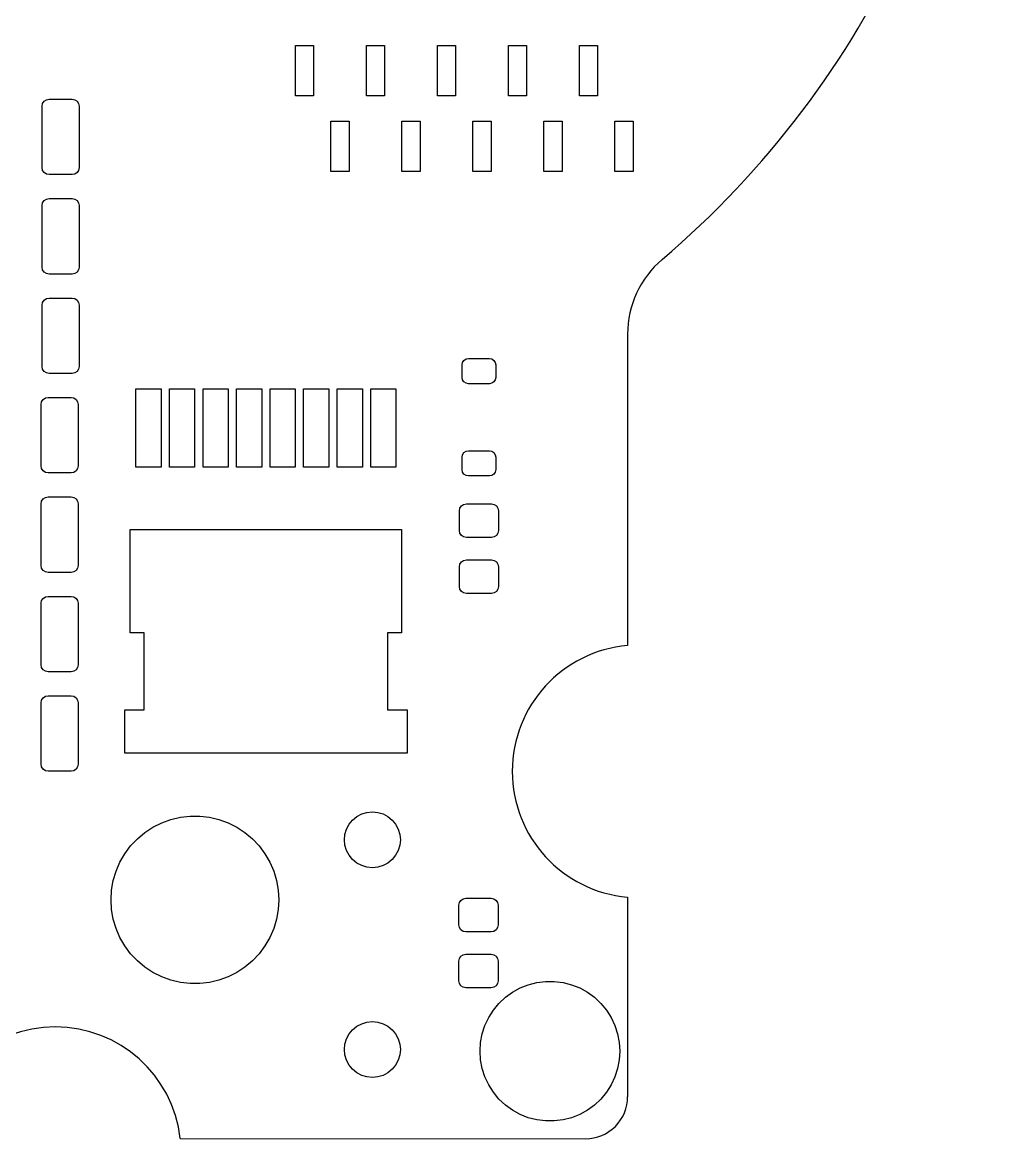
# Model space of a CAD drawing. Extents: x 116 to 183, y -128 to -37.6.
# Drawn here: x 148.27 to 182.95, y -128.03 to -88.1 of the extents above; entities that cross this region are included whole.
import ezdxf

# ---------------------------------------------------------------- set-up
doc = ezdxf.new("R2010")
doc.units = 0
doc.layers.add('BLACK', color=7, linetype='CONTINUOUS')

msp = doc.modelspace()

# ---------------------------------------------------------------- linework, layer by layer
at = {"layer": 'BLACK', "linetype": 'CONTINUOUS'}
for p, q in [((158.044, -90.736), (158.044, -88.936)), ((158.044, -88.936), (158.694, -88.936)), ((158.694, -88.936), (158.694, -90.736)), ((160.584, -90.736), (160.584, -88.936)), ((160.584, -88.936), (161.234, -88.936)), ((161.234, -88.936), (161.234, -90.736)), ((163.124, -90.736), (163.124, -88.936)), ((163.124, -88.936), (163.774, -88.936)), ((163.774, -88.936), (163.774, -90.736)), ((165.664, -90.736), (165.664, -88.936)), ((165.664, -88.936), (166.314, -88.936)), ((166.314, -88.936), (166.314, -90.736)), ((168.204, -90.736), (168.204, -88.936)), ((168.204, -88.936), (168.854, -88.936)), ((168.854, -88.936), (168.854, -90.736)), ((148.982, -91.102), (149.00103, -91.006329)), ((149.00103, -91.006329), (149.055223, -90.925223)), ((149.055223, -90.925223), (149.136329, -90.87103)), ((149.136329, -90.87103), (149.232, -90.852)), ((149.232, -90.852), (150.057, -90.852)), ((150.057, -90.852), (150.152671, -90.87103)), ((150.152671, -90.87103), (150.233777, -90.925223)), ((150.233777, -90.925223), (150.28797, -91.006329)), ((150.28797, -91.006329), (150.307, -91.102)), ((158.694, -90.736), (158.044, -90.736)), ((161.234, -90.736), (160.584, -90.736)), ((163.774, -90.736), (163.124, -90.736)), ((166.314, -90.736), (165.664, -90.736)), ((168.854, -90.736), (168.204, -90.736)), ((148.982, -93.302), (148.982, -91.102)), ((150.307, -91.102), (150.307, -93.302)), ((159.314, -93.436), (159.314, -91.636)), ((159.314, -91.636), (159.964, -91.636)), ((159.964, -91.636), (159.964, -93.436)), ((161.854, -93.436), (161.854, -91.636)), ((161.854, -91.636), (162.504, -91.636)), ((162.504, -91.636), (162.504, -93.436)), ((164.394, -93.436), (164.394, -91.636)), ((164.394, -91.636), (165.044, -91.636)), ((165.044, -91.636), (165.044, -93.436)), ((166.934, -93.436), (166.934, -91.636)), ((166.934, -91.636), (167.584, -91.636)), ((167.584, -91.636), (167.584, -93.436)), ((169.474, -93.436), (169.474, -91.636)), ((169.474, -91.636), (170.124, -91.636)), ((170.124, -91.636), (170.124, -93.436)), ((149.00103, -93.397671), (148.982, -93.302)), ((149.055223, -93.478777), (149.00103, -93.397671)), ((150.28797, -93.397671), (150.233777, -93.478777)), ((150.307, -93.302), (150.28797, -93.397671)), ((149.136329, -93.53297), (149.055223, -93.478777)), ((149.232, -93.552), (149.136329, -93.53297)), ((150.057, -93.552), (149.232, -93.552)), ((150.152671, -93.53297), (150.057, -93.552)), ((150.233777, -93.478777), (150.152671, -93.53297)), ((159.964, -93.436), (159.314, -93.436)), ((162.504, -93.436), (161.854, -93.436)), ((165.044, -93.436), (164.394, -93.436)), ((167.584, -93.436), (166.934, -93.436)), ((170.124, -93.436), (169.474, -93.436)), ((148.982, -94.658), (149.00103, -94.562329)), ((149.00103, -94.562329), (149.055223, -94.481223)), ((149.055223, -94.481223), (149.136329, -94.42703)), ((149.136329, -94.42703), (149.232, -94.408)), ((149.232, -94.408), (150.057, -94.408)), ((150.057, -94.408), (150.152671, -94.42703)), ((150.152671, -94.42703), (150.233777, -94.481223)), ((150.233777, -94.481223), (150.28797, -94.562329)), ((150.28797, -94.562329), (150.307, -94.658)), ((148.982, -96.858), (148.982, -94.658)), ((150.307, -94.658), (150.307, -96.858)), ((149.00103, -96.953671), (148.982, -96.858)), ((149.055223, -97.034777), (149.00103, -96.953671)), ((150.28797, -96.953671), (150.233777, -97.034777)), ((150.307, -96.858), (150.28797, -96.953671)), ((149.136329, -97.08897), (149.055223, -97.034777)), ((149.232, -97.108), (149.136329, -97.08897)), ((150.057, -97.108), (149.232, -97.108)), ((150.152671, -97.08897), (150.057, -97.108)), ((150.233777, -97.034777), (150.152671, -97.08897)), ((148.982, -98.214), (149.00103, -98.118329)), ((149.00103, -98.118329), (149.055223, -98.037223)), ((149.055223, -98.037223), (149.136329, -97.98303)), ((149.136329, -97.98303), (149.232, -97.964)), ((149.232, -97.964), (150.057, -97.964)), ((150.057, -97.964), (150.152671, -97.98303)), ((150.152671, -97.98303), (150.233777, -98.037223)), ((150.233777, -98.037223), (150.28797, -98.118329)), ((150.28797, -98.118329), (150.307, -98.214)), ((148.982, -100.414), (148.982, -98.214)), ((150.307, -98.214), (150.307, -100.414)), ((169.927313, -99.254504), (169.927313, -110.391357)), ((164.024367, -100.265896), (164.073141, -100.192901)), ((164.073141, -100.192901), (164.146136, -100.144127)), ((164.146136, -100.144127), (164.23224, -100.127)), ((164.23224, -100.127), (164.98224, -100.127)), ((164.98224, -100.127), (165.068344, -100.144127)), ((165.068344, -100.144127), (165.141339, -100.192901)), ((165.141339, -100.192901), (165.190113, -100.265896)), ((149.00103, -100.509671), (148.982, -100.414)), ((149.055223, -100.590777), (149.00103, -100.509671)), ((149.136329, -100.64497), (149.055223, -100.590777)), ((150.233777, -100.590777), (150.152671, -100.64497)), ((150.28797, -100.509671), (150.233777, -100.590777)), ((150.307, -100.414), (150.28797, -100.509671)), ((164.00724, -100.352), (164.024367, -100.265896)), ((164.00724, -100.802), (164.00724, -100.352)), ((165.190113, -100.265896), (165.20724, -100.352)), ((165.20724, -100.352), (165.20724, -100.802)), ((149.232, -100.664), (149.136329, -100.64497)), ((150.057, -100.664), (149.232, -100.664)), ((150.152671, -100.64497), (150.057, -100.664)), ((164.024367, -100.888104), (164.00724, -100.802)), ((164.073141, -100.961099), (164.024367, -100.888104)), ((164.146136, -101.009873), (164.073141, -100.961099)), ((165.141339, -100.961099), (165.068344, -101.009873)), ((165.190113, -100.888104), (165.141339, -100.961099)), ((165.20724, -100.802), (165.190113, -100.888104)), ((152.33724, -104.016), (152.33724, -101.216)), ((152.33724, -101.216), (153.23724, -101.216)), ((153.23724, -101.216), (153.23724, -104.016)), ((153.53724, -104.016), (153.53724, -101.216)), ((153.53724, -101.216), (154.43724, -101.216)), ((154.43724, -101.216), (154.43724, -104.016)), ((154.73724, -104.016), (154.73724, -101.216)), ((154.73724, -101.216), (155.63724, -101.216)), ((155.63724, -101.216), (155.63724, -104.016)), ((155.93724, -104.016), (155.93724, -101.216)), ((155.93724, -101.216), (156.83724, -101.216)), ((156.83724, -101.216), (156.83724, -104.016)), ((157.13724, -104.016), (157.13724, -101.216)), ((157.13724, -101.216), (158.03724, -101.216)), ((158.03724, -101.216), (158.03724, -104.016)), ((158.33724, -104.016), (158.33724, -101.216)), ((158.33724, -101.216), (159.23724, -101.216)), ((159.23724, -101.216), (159.23724, -104.016)), ((159.53724, -104.016), (159.53724, -101.216)), ((159.53724, -101.216), (160.43724, -101.216)), ((160.43724, -101.216), (160.43724, -104.016)), ((160.73724, -104.016), (160.73724, -101.216)), ((160.73724, -101.216), (161.63724, -101.216)), ((161.63724, -101.216), (161.63724, -104.016)), ((164.23224, -101.027), (164.146136, -101.009873)), ((164.98224, -101.027), (164.23224, -101.027)), ((165.068344, -101.009873), (164.98224, -101.027)), ((148.9435, -101.77), (148.96253, -101.674329)), ((148.9435, -103.97), (148.9435, -101.77)), ((148.96253, -101.674329), (149.016723, -101.593223)), ((149.016723, -101.593223), (149.097829, -101.53903)), ((149.097829, -101.53903), (149.1935, -101.52)), ((149.1935, -101.52), (150.0185, -101.52)), ((150.0185, -101.52), (150.114171, -101.53903)), ((150.114171, -101.53903), (150.195277, -101.593223)), ((150.195277, -101.593223), (150.24947, -101.674329)), ((150.24947, -101.674329), (150.2685, -101.77)), ((150.2685, -101.77), (150.2685, -103.97)), ((164.00724, -103.652), (164.024367, -103.565896)), ((164.00724, -104.102), (164.00724, -103.652)), ((164.024367, -103.565896), (164.073141, -103.492901)), ((164.073141, -103.492901), (164.146136, -103.444127)), ((164.146136, -103.444127), (164.23224, -103.427)), ((164.23224, -103.427), (164.98224, -103.427)), ((164.98224, -103.427), (165.068344, -103.444127)), ((165.068344, -103.444127), (165.141339, -103.492901)), ((165.141339, -103.492901), (165.190113, -103.565896)), ((165.190113, -103.565896), (165.20724, -103.652)), ((165.20724, -103.652), (165.20724, -104.102)), ((148.96253, -104.065671), (148.9435, -103.97)), ((149.016723, -104.146777), (148.96253, -104.065671)), ((149.097829, -104.20097), (149.016723, -104.146777)), ((150.195277, -104.146777), (150.114171, -104.20097)), ((150.24947, -104.065671), (150.195277, -104.146777)), ((150.2685, -103.97), (150.24947, -104.065671)), ((153.23724, -104.016), (152.33724, -104.016)), ((154.43724, -104.016), (153.53724, -104.016)), ((155.63724, -104.016), (154.73724, -104.016)), ((156.83724, -104.016), (155.93724, -104.016)), ((158.03724, -104.016), (157.13724, -104.016)), ((159.23724, -104.016), (158.33724, -104.016)), ((160.43724, -104.016), (159.53724, -104.016)), ((161.63724, -104.016), (160.73724, -104.016)), ((164.024367, -104.188104), (164.00724, -104.102)), ((164.073141, -104.261099), (164.024367, -104.188104)), ((165.190113, -104.188104), (165.141339, -104.261099)), ((165.20724, -104.102), (165.190113, -104.188104)), ((149.1935, -104.22), (149.097829, -104.20097)), ((150.0185, -104.22), (149.1935, -104.22)), ((150.114171, -104.20097), (150.0185, -104.22)), ((164.146136, -104.309873), (164.073141, -104.261099)), ((164.23224, -104.327), (164.146136, -104.309873)), ((164.98224, -104.327), (164.23224, -104.327)), ((165.068344, -104.309873), (164.98224, -104.327)), ((165.141339, -104.261099), (165.068344, -104.309873)), ((148.9435, -105.326), (148.96253, -105.230329)), ((148.9435, -107.526), (148.9435, -105.326)), ((148.96253, -105.230329), (149.016723, -105.149223)), ((149.016723, -105.149223), (149.097829, -105.09503)), ((149.097829, -105.09503), (149.1935, -105.076)), ((149.1935, -105.076), (150.0185, -105.076)), ((150.0185, -105.076), (150.114171, -105.09503)), ((150.114171, -105.09503), (150.195277, -105.149223)), ((150.195277, -105.149223), (150.24947, -105.230329)), ((150.24947, -105.230329), (150.2685, -105.326)), ((150.2685, -105.326), (150.2685, -107.526)), ((163.980463, -105.400223), (164.061569, -105.34603)), ((164.061569, -105.34603), (164.15724, -105.327)), ((164.15724, -105.327), (165.05724, -105.327)), ((165.05724, -105.327), (165.152911, -105.34603)), ((165.152911, -105.34603), (165.234017, -105.400223)), ((163.90724, -105.577), (163.92627, -105.481329)), ((163.90724, -106.277), (163.90724, -105.577)), ((163.92627, -105.481329), (163.980463, -105.400223)), ((165.234017, -105.400223), (165.28821, -105.481329)), ((165.28821, -105.481329), (165.30724, -105.577)), ((165.30724, -105.577), (165.30724, -106.277)), ((152.13724, -109.941), (152.13724, -106.241)), ((152.13724, -106.241), (161.83724, -106.241)), ((161.83724, -106.241), (161.83724, -109.941)), ((163.92627, -106.372671), (163.90724, -106.277)), ((163.980463, -106.453777), (163.92627, -106.372671)), ((164.061569, -106.50797), (163.980463, -106.453777)), ((164.15724, -106.527), (164.061569, -106.50797)), ((165.05724, -106.527), (164.15724, -106.527)), ((165.152911, -106.50797), (165.05724, -106.527)), ((165.234017, -106.453777), (165.152911, -106.50797)), ((165.28821, -106.372671), (165.234017, -106.453777)), ((165.30724, -106.277), (165.28821, -106.372671)), ((163.980463, -107.400223), (164.061569, -107.34603)), ((164.061569, -107.34603), (164.15724, -107.327)), ((164.15724, -107.327), (165.05724, -107.327)), ((165.05724, -107.327), (165.152911, -107.34603)), ((165.152911, -107.34603), (165.234017, -107.400223)), ((148.96253, -107.621671), (148.9435, -107.526)), ((149.016723, -107.702777), (148.96253, -107.621671)), ((149.097829, -107.75697), (149.016723, -107.702777)), ((149.1935, -107.776), (149.097829, -107.75697)), ((150.0185, -107.776), (149.1935, -107.776)), ((150.114171, -107.75697), (150.0185, -107.776)), ((150.195277, -107.702777), (150.114171, -107.75697)), ((150.24947, -107.621671), (150.195277, -107.702777)), ((150.2685, -107.526), (150.24947, -107.621671)), ((163.90724, -107.577), (163.92627, -107.481329)), ((163.90724, -108.277), (163.90724, -107.577)), ((163.92627, -107.481329), (163.980463, -107.400223)), ((165.234017, -107.400223), (165.28821, -107.481329)), ((165.28821, -107.481329), (165.30724, -107.577)), ((165.30724, -107.577), (165.30724, -108.277)), ((163.92627, -108.372671), (163.90724, -108.277)), ((163.980463, -108.453777), (163.92627, -108.372671)), ((164.061569, -108.50797), (163.980463, -108.453777)), ((164.15724, -108.527), (164.061569, -108.50797)), ((165.05724, -108.527), (164.15724, -108.527)), ((165.152911, -108.50797), (165.05724, -108.527)), ((165.234017, -108.453777), (165.152911, -108.50797)), ((165.28821, -108.372671), (165.234017, -108.453777)), ((165.30724, -108.277), (165.28821, -108.372671)), ((148.9435, -108.882), (148.96253, -108.786329)), ((148.9435, -111.082), (148.9435, -108.882)), ((148.96253, -108.786329), (149.016723, -108.705223)), ((149.016723, -108.705223), (149.097829, -108.65103)), ((149.097829, -108.65103), (149.1935, -108.632)), ((149.1935, -108.632), (150.0185, -108.632)), ((150.0185, -108.632), (150.114171, -108.65103)), ((150.114171, -108.65103), (150.195277, -108.705223)), ((150.195277, -108.705223), (150.24947, -108.786329)), ((150.24947, -108.786329), (150.2685, -108.882)), ((150.2685, -108.882), (150.2685, -111.082)), ((152.63724, -109.941), (152.13724, -109.941)), ((152.63724, -112.691), (152.63724, -109.941)), ((161.83724, -109.941), (161.33724, -109.941)), ((161.33724, -109.941), (161.33724, -112.691)), ((148.96253, -111.177671), (148.9435, -111.082)), ((149.016723, -111.258777), (148.96253, -111.177671)), ((149.097829, -111.31297), (149.016723, -111.258777)), ((149.1935, -111.332), (149.097829, -111.31297)), ((150.0185, -111.332), (149.1935, -111.332)), ((150.114171, -111.31297), (150.0185, -111.332)), ((150.195277, -111.258777), (150.114171, -111.31297)), ((150.24947, -111.177671), (150.195277, -111.258777)), ((150.2685, -111.082), (150.24947, -111.177671)), ((148.9435, -112.438), (148.96253, -112.342329)), ((148.9435, -114.638), (148.9435, -112.438)), ((148.96253, -112.342329), (149.016723, -112.261223)), ((149.016723, -112.261223), (149.097829, -112.20703)), ((149.097829, -112.20703), (149.1935, -112.188)), ((149.1935, -112.188), (150.0185, -112.188)), ((150.0185, -112.188), (150.114171, -112.20703)), ((150.114171, -112.20703), (150.195277, -112.261223)), ((150.195277, -112.261223), (150.24947, -112.342329)), ((150.24947, -112.342329), (150.2685, -112.438)), ((150.2685, -112.438), (150.2685, -114.638)), ((151.93724, -114.241), (151.93724, -112.691)), ((151.93724, -112.691), (152.63724, -112.691)), ((161.33724, -112.691), (162.03724, -112.691)), ((162.03724, -112.691), (162.03724, -114.241)), ((162.03724, -114.241), (151.93724, -114.241)), ((148.96253, -114.733671), (148.9435, -114.638)), ((149.016723, -114.814777), (148.96253, -114.733671)), ((149.097829, -114.86897), (149.016723, -114.814777)), ((149.1935, -114.888), (149.097829, -114.86897)), ((150.0185, -114.888), (149.1935, -114.888)), ((150.114171, -114.86897), (150.0185, -114.888)), ((150.195277, -114.814777), (150.114171, -114.86897)), ((150.24947, -114.733671), (150.195277, -114.814777)), ((150.2685, -114.638), (150.24947, -114.733671)), ((153.58683, -116.609281), (153.926295, -116.528827)), ((153.926295, -116.528827), (154.272806, -116.488326)), ((154.272806, -116.488326), (154.621674, -116.488326)), ((154.621674, -116.488326), (154.968185, -116.528827)), ((154.968185, -116.528827), (155.30765, -116.609281)), ((160.090133, -116.631143), (160.24167, -116.50678)), ((160.24167, -116.50678), (160.414557, -116.41437)), ((160.414557, -116.41437), (160.60215, -116.357465)), ((160.60215, -116.357465), (160.79724, -116.33825)), ((160.79724, -116.33825), (160.99233, -116.357465)), ((160.99233, -116.357465), (161.179923, -116.41437)), ((161.179923, -116.41437), (161.35281, -116.50678)), ((161.35281, -116.50678), (161.504347, -116.631143)), ((152.655764, -117.07688), (152.94724, -116.885174)), ((152.94724, -116.885174), (153.259001, -116.728602)), ((153.259001, -116.728602), (153.58683, -116.609281)), ((155.30765, -116.609281), (155.635479, -116.728602)), ((155.635479, -116.728602), (155.94724, -116.885174)), ((155.94724, -116.885174), (156.238716, -117.07688)), ((159.816455, -117.14316), (159.87336, -116.955567)), ((159.87336, -116.955567), (159.96577, -116.78268)), ((159.96577, -116.78268), (160.090133, -116.631143)), ((161.504347, -116.631143), (161.62871, -116.78268)), ((161.62871, -116.78268), (161.72112, -116.955567)), ((161.72112, -116.955567), (161.778025, -117.14316)), ((152.149107, -117.554887), (152.388515, -117.301129)), ((152.388515, -117.301129), (152.655764, -117.07688)), ((156.238716, -117.07688), (156.505965, -117.301129)), ((156.505965, -117.301129), (156.745373, -117.554887)), ((159.79724, -117.33825), (159.816455, -117.14316)), ((159.816455, -117.53334), (159.79724, -117.33825)), ((161.778025, -117.14316), (161.79724, -117.33825)), ((161.79724, -117.33825), (161.778025, -117.53334)), ((151.940777, -117.834723), (152.149107, -117.554887)), ((156.745373, -117.554887), (156.953703, -117.834723)), ((159.87336, -117.720933), (159.816455, -117.53334)), ((159.96577, -117.89382), (159.87336, -117.720933)), ((161.72112, -117.720933), (161.62871, -117.89382)), ((161.778025, -117.53334), (161.72112, -117.720933)), ((151.628162, -118.45719), (151.766342, -118.136852)), ((151.766342, -118.136852), (151.940777, -117.834723)), ((156.953703, -117.834723), (157.128138, -118.136852)), ((157.128138, -118.136852), (157.266318, -118.45719)), ((160.090133, -118.045357), (159.96577, -117.89382)), ((160.24167, -118.16972), (160.090133, -118.045357)), ((160.414557, -118.26213), (160.24167, -118.16972)), ((161.35281, -118.16972), (161.179923, -118.26213)), ((161.504347, -118.045357), (161.35281, -118.16972)), ((161.62871, -117.89382), (161.504347, -118.045357)), ((151.528105, -118.791402), (151.628162, -118.45719)), ((157.266318, -118.45719), (157.366375, -118.791402)), ((160.60215, -118.319035), (160.414557, -118.26213)), ((160.79724, -118.33825), (160.60215, -118.319035)), ((160.99233, -118.319035), (160.79724, -118.33825)), ((161.179923, -118.26213), (160.99233, -118.319035)), ((151.467525, -119.134971), (151.528105, -118.791402)), ((157.366375, -118.791402), (157.426955, -119.134971)), ((151.44724, -119.48325), (151.467525, -119.134971)), ((157.426955, -119.134971), (157.44724, -119.48325)), ((151.467525, -119.831529), (151.44724, -119.48325)), ((157.44724, -119.48325), (157.426955, -119.831529)), ((163.892, -119.681), (163.91103, -119.585329)), ((163.892, -120.381), (163.892, -119.681)), ((163.91103, -119.585329), (163.965223, -119.504223)), ((163.965223, -119.504223), (164.046329, -119.45003)), ((164.046329, -119.45003), (164.142, -119.431)), ((164.142, -119.431), (165.042, -119.431)), ((165.042, -119.431), (165.137671, -119.45003)), ((165.137671, -119.45003), (165.218777, -119.504223)), ((165.218777, -119.504223), (165.27297, -119.585329)), ((165.27297, -119.585329), (165.292, -119.681)), ((165.292, -119.681), (165.292, -120.381)), ((169.927313, -119.389472), (169.927757, -126.526753)), ((151.528105, -120.175098), (151.467525, -119.831529)), ((157.426955, -119.831529), (157.366375, -120.175098)), ((151.628162, -120.50931), (151.528105, -120.175098)), ((151.766342, -120.829648), (151.628162, -120.50931)), ((157.266318, -120.50931), (157.128138, -120.829648)), ((157.366375, -120.175098), (157.266318, -120.50931)), ((163.91103, -120.476671), (163.892, -120.381)), ((163.965223, -120.557777), (163.91103, -120.476671)), ((164.046329, -120.61197), (163.965223, -120.557777)), ((165.218777, -120.557777), (165.137671, -120.61197)), ((165.27297, -120.476671), (165.218777, -120.557777)), ((165.292, -120.381), (165.27297, -120.476671)), ((151.940777, -121.131777), (151.766342, -120.829648)), ((157.128138, -120.829648), (156.953703, -121.131777)), ((164.142, -120.631), (164.046329, -120.61197)), ((165.042, -120.631), (164.142, -120.631)), ((165.137671, -120.61197), (165.042, -120.631)), ((152.149107, -121.411613), (151.940777, -121.131777)), ((156.953703, -121.131777), (156.745373, -121.411613)), ((152.388515, -121.665371), (152.149107, -121.411613)), ((152.655764, -121.88962), (152.388515, -121.665371)), ((156.505965, -121.665371), (156.238716, -121.88962)), ((156.745373, -121.411613), (156.505965, -121.665371)), ((163.892, -121.681), (163.91103, -121.585329)), ((163.892, -122.381), (163.892, -121.681)), ((163.91103, -121.585329), (163.965223, -121.504223)), ((163.965223, -121.504223), (164.046329, -121.45003)), ((164.046329, -121.45003), (164.142, -121.431)), ((164.142, -121.431), (165.042, -121.431)), ((165.042, -121.431), (165.137671, -121.45003)), ((165.137671, -121.45003), (165.218777, -121.504223)), ((165.218777, -121.504223), (165.27297, -121.585329)), ((165.27297, -121.585329), (165.292, -121.681)), ((165.292, -121.681), (165.292, -122.381)), ((152.94724, -122.081326), (152.655764, -121.88962)), ((153.259001, -122.237898), (152.94724, -122.081326)), ((155.94724, -122.081326), (155.635479, -122.237898)), ((156.238716, -121.88962), (155.94724, -122.081326)), ((153.58683, -122.357219), (153.259001, -122.237898)), ((153.926295, -122.437673), (153.58683, -122.357219)), ((154.272806, -122.478174), (153.926295, -122.437673)), ((154.621674, -122.478174), (154.272806, -122.478174)), ((154.968185, -122.437673), (154.621674, -122.478174)), ((155.30765, -122.357219), (154.968185, -122.437673)), ((155.635479, -122.237898), (155.30765, -122.357219)), ((163.91103, -122.476671), (163.892, -122.381)), ((163.965223, -122.557777), (163.91103, -122.476671)), ((164.046329, -122.61197), (163.965223, -122.557777)), ((165.218777, -122.557777), (165.137671, -122.61197)), ((165.27297, -122.476671), (165.218777, -122.557777)), ((165.292, -122.381), (165.27297, -122.476671)), ((166.082792, -122.636182), (166.374698, -122.520609)), ((166.374698, -122.520609), (166.678787, -122.442532)), ((166.678787, -122.442532), (166.990264, -122.403183)), ((166.990264, -122.403183), (167.304216, -122.403183)), ((167.304216, -122.403183), (167.615693, -122.442532)), ((167.615693, -122.442532), (167.919782, -122.520609)), ((167.919782, -122.520609), (168.211688, -122.636182)), ((164.142, -122.631), (164.046329, -122.61197)), ((165.042, -122.631), (164.142, -122.631)), ((165.137671, -122.61197), (165.042, -122.631)), ((165.55368, -122.971967), (165.807673, -122.78743)), ((165.807673, -122.78743), (166.082792, -122.636182)), ((168.211688, -122.636182), (168.486807, -122.78743)), ((168.486807, -122.78743), (168.7408, -122.971967)), ((165.124698, -123.428787), (165.324818, -123.186882)), ((165.324818, -123.186882), (165.55368, -122.971967)), ((168.7408, -122.971967), (168.969662, -123.186882)), ((168.969662, -123.186882), (169.169782, -123.428787)), ((164.822799, -123.977939), (164.956473, -123.693866)), ((164.956473, -123.693866), (165.124698, -123.428787)), ((169.169782, -123.428787), (169.338007, -123.693866)), ((169.338007, -123.693866), (169.471681, -123.977939)), ((159.96577, -124.28268), (160.090133, -124.131143)), ((160.090133, -124.131143), (160.24167, -124.00678)), ((160.24167, -124.00678), (160.414557, -123.91437)), ((160.414557, -123.91437), (160.60215, -123.857465)), ((160.60215, -123.857465), (160.79724, -123.83825)), ((160.79724, -123.83825), (160.99233, -123.857465)), ((160.99233, -123.857465), (161.179923, -123.91437)), ((161.179923, -123.91437), (161.35281, -124.00678)), ((161.35281, -124.00678), (161.504347, -124.131143)), ((161.504347, -124.131143), (161.62871, -124.28268)), ((164.725782, -124.276525), (164.822799, -123.977939)), ((169.471681, -123.977939), (169.568698, -124.276525)), ((159.816455, -124.64316), (159.87336, -124.455567)), ((159.87336, -124.455567), (159.96577, -124.28268)), ((161.62871, -124.28268), (161.72112, -124.455567)), ((161.72112, -124.455567), (161.778025, -124.64316)), ((164.666953, -124.584917), (164.725782, -124.276525)), ((169.568698, -124.276525), (169.627527, -124.584917)), ((159.79724, -124.83825), (159.816455, -124.64316)), ((159.816455, -125.03334), (159.79724, -124.83825)), ((161.778025, -124.64316), (161.79724, -124.83825)), ((161.79724, -124.83825), (161.778025, -125.03334)), ((164.64724, -124.89825), (164.666953, -124.584917)), ((164.666953, -125.211583), (164.64724, -124.89825)), ((169.627527, -124.584917), (169.64724, -124.89825)), ((169.64724, -124.89825), (169.627527, -125.211583)), ((159.87336, -125.220933), (159.816455, -125.03334)), ((159.96577, -125.39382), (159.87336, -125.220933)), ((161.72112, -125.220933), (161.62871, -125.39382)), ((161.778025, -125.03334), (161.72112, -125.220933)), ((164.725782, -125.519975), (164.666953, -125.211583)), ((169.627527, -125.211583), (169.568698, -125.519975)), ((160.090133, -125.545357), (159.96577, -125.39382)), ((160.24167, -125.66972), (160.090133, -125.545357)), ((160.414557, -125.76213), (160.24167, -125.66972)), ((161.35281, -125.66972), (161.179923, -125.76213)), ((161.504347, -125.545357), (161.35281, -125.66972)), ((161.62871, -125.39382), (161.504347, -125.545357)), ((164.822799, -125.818561), (164.725782, -125.519975)), ((169.568698, -125.519975), (169.471681, -125.818561)), ((160.60215, -125.819035), (160.414557, -125.76213)), ((160.79724, -125.83825), (160.60215, -125.819035)), ((160.99233, -125.819035), (160.79724, -125.83825)), ((161.179923, -125.76213), (160.99233, -125.819035)), ((164.956473, -126.102634), (164.822799, -125.818561)), ((165.124698, -126.367713), (164.956473, -126.102634)), ((169.338007, -126.102634), (169.169782, -126.367713)), ((169.471681, -125.818561), (169.338007, -126.102634)), ((165.324818, -126.609618), (165.124698, -126.367713)), ((169.169782, -126.367713), (168.969662, -126.609618)), ((165.55368, -126.824533), (165.324818, -126.609618)), ((165.807673, -127.00907), (165.55368, -126.824533)), ((168.7408, -126.824533), (168.486807, -127.00907)), ((168.969662, -126.609618), (168.7408, -126.824533)), ((166.082792, -127.160318), (165.807673, -127.00907)), ((166.374698, -127.275891), (166.082792, -127.160318)), ((166.678787, -127.353968), (166.374698, -127.275891)), ((167.919782, -127.275891), (167.615693, -127.353968)), ((168.211688, -127.160318), (167.919782, -127.275891)), ((168.486807, -127.00907), (168.211688, -127.160318)), ((166.990264, -127.393317), (166.678787, -127.353968)), ((167.304216, -127.393317), (166.990264, -127.393317)), ((167.615693, -127.353968), (167.304216, -127.393317)), ((153.922434, -128.024806), (168.427757, -128.026753))]:
    msp.add_line(p, q, dxfattribs=at)
at = {"layer": 'BLACK'}
for centre, radius, start, end in [((149.4505, -71.0743), 33.500002, -49.6070463, 0.0000068), ((173.4278, -99.2545), 3.500487, -229.6064835, -179.9999345), ((170.31716, -114.89041), 4.515921, -265.047639, -94.9523511), ((149.4505, -128.5266), 4.499995, 6.4023564, 173.58225), ((168.4278, -126.5268), 1.499957, -90.0016425, 0.0017953)]:
    msp.add_arc(centre, radius, start, end, dxfattribs=at)

doc.saveas('drawing.dxf')
